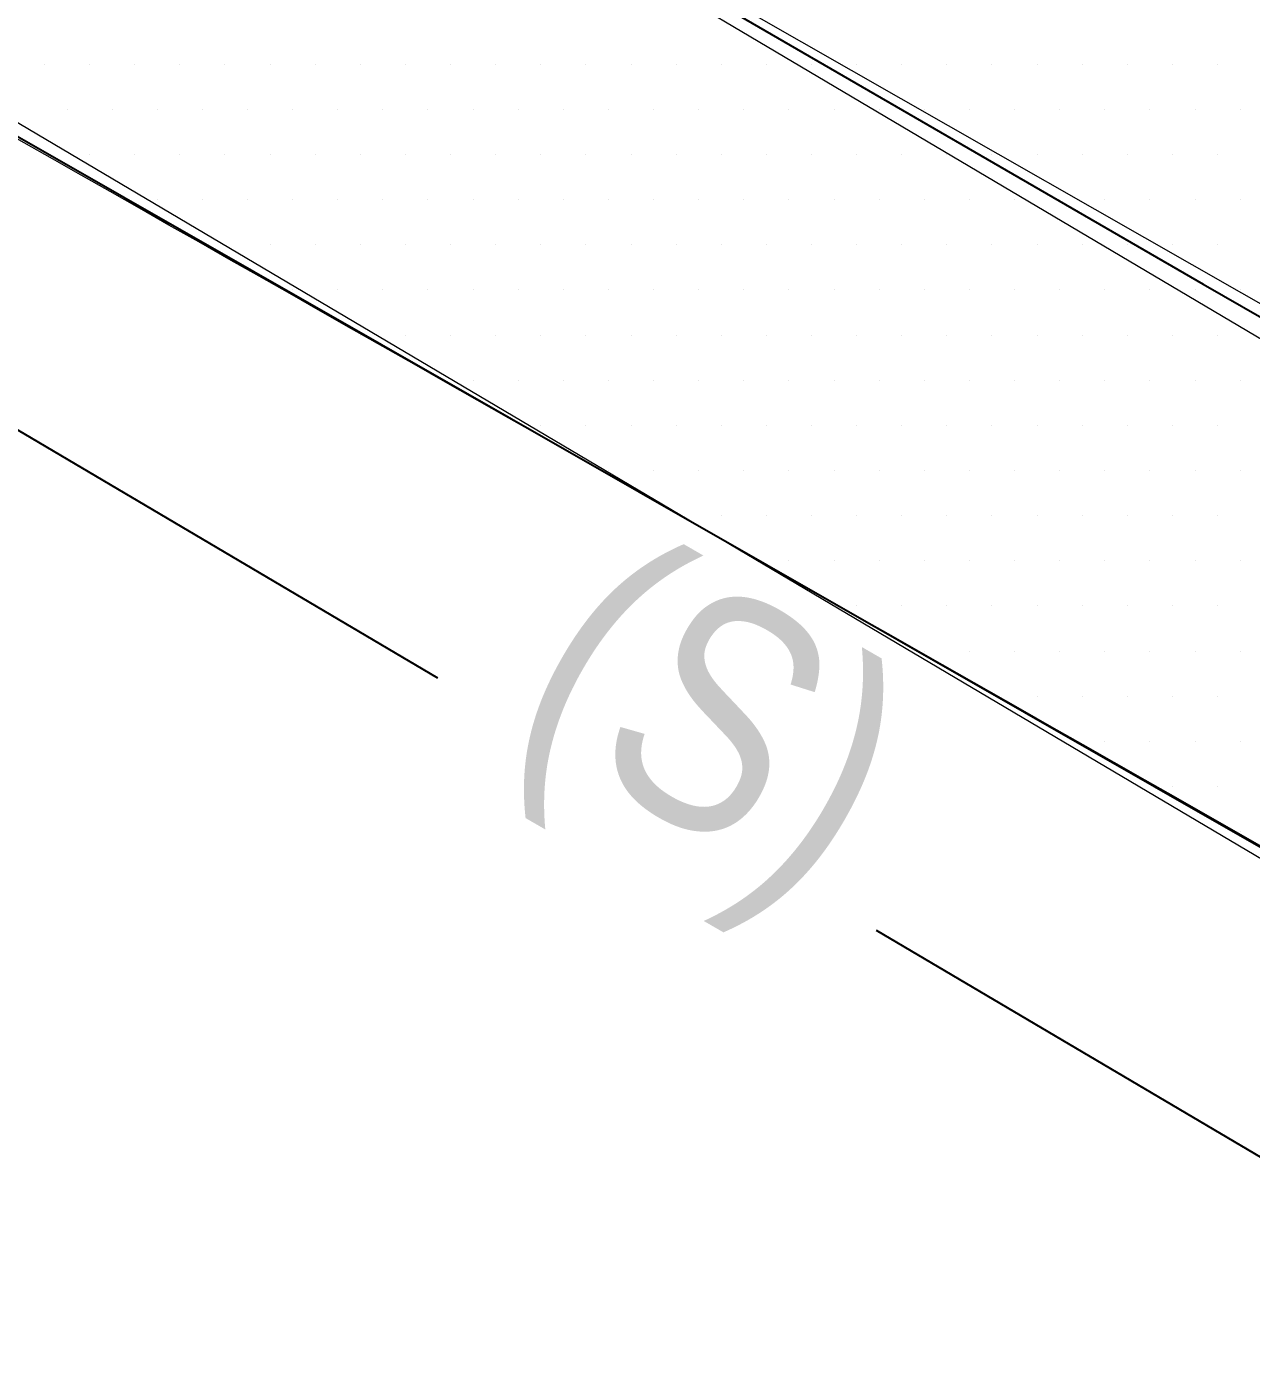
# Model space of a CAD drawing. Header units: inches. Extents: x -24 to 76, y -57 to 19.
# Drawn here: x 12.601 to 13.11, y 9.057 to 9.609 of the extents above; entities that cross this region are included whole.
import ezdxf

# ---------------------------------------------------------------- set-up
doc = ezdxf.new("R2010")
doc.units = ezdxf.units.IN
doc.header["$MEASUREMENT"] = 0
for name, color, linetype, lineweight in [('.ATI-HATCH', 7, 'Continuous', 0), ('G-ANNO-TTLB', 7, 'Continuous', 0), ('TYVEK', 7, 'Continuous', 0)]:
    doc.layers.add(name, color=color, linetype=linetype, lineweight=lineweight)
pattern_1 = [(45, (0, 0), (-7.071, 7.071), [])]

# ---------------------------------------------------------------- blocks, each defined once
blk = doc.blocks.new('Block_497')
at = {"layer": '.ATI-HATCH', "color": 243, "lineweight": 0, "true_color": 0xcc667f}
for p, q in [((12.60835, 9.59381), (12.60835, 9.59381)), ((12.6271, 9.59381), (12.6271, 9.59381)), ((12.64585, 9.59381), (12.64585, 9.59381)), ((12.6646, 9.59381), (12.6646, 9.59381)), ((12.68335, 9.59381), (12.68335, 9.59381)), ((12.7021, 9.59381), (12.7021, 9.59381)), ((12.72085, 9.59381), (12.72085, 9.59381)), ((12.7396, 9.59381), (12.7396, 9.59381)), ((12.75835, 9.59381), (12.75835, 9.59381)), ((12.7771, 9.59381), (12.7771, 9.59381)), ((12.79585, 9.59381), (12.79585, 9.59381)), ((12.8146, 9.59381), (12.8146, 9.59381)), ((12.83335, 9.59381), (12.83335, 9.59381)), ((12.8521, 9.59381), (12.8521, 9.59381)), ((12.87085, 9.59381), (12.87085, 9.59381)), ((12.8896, 9.59381), (12.8896, 9.59381)), ((12.90835, 9.59381), (12.90835, 9.59381)), ((12.9271, 9.59381), (12.9271, 9.59381)), ((12.94585, 9.59381), (12.94585, 9.59381)), ((12.9646, 9.59381), (12.9646, 9.59381)), ((12.98335, 9.59381), (12.98335, 9.59381)), ((13.0021, 9.59381), (13.0021, 9.59381)), ((13.02085, 9.59381), (13.02085, 9.59381)), ((13.0396, 9.59381), (13.0396, 9.59381)), ((13.05835, 9.59381), (13.05835, 9.59381)), ((13.0771, 9.59381), (13.0771, 9.59381)), ((13.09585, 9.59381), (13.09585, 9.59381)), ((12.61772, 9.57506), (12.61772, 9.57506)), ((12.63647, 9.57506), (12.63647, 9.57506)), ((12.65522, 9.57506), (12.65522, 9.57506)), ((12.67397, 9.57506), (12.67397, 9.57506)), ((12.69272, 9.57506), (12.69272, 9.57506)), ((12.71147, 9.57506), (12.71147, 9.57506)), ((12.73022, 9.57506), (12.73022, 9.57506)), ((12.74897, 9.57506), (12.74897, 9.57506)), ((12.76772, 9.57506), (12.76772, 9.57506)), ((12.78647, 9.57506), (12.78647, 9.57506)), ((12.80522, 9.57506), (12.80522, 9.57506)), ((12.82397, 9.57506), (12.82397, 9.57506)), ((12.84272, 9.57506), (12.84272, 9.57506)), ((12.86147, 9.57506), (12.86147, 9.57506)), ((12.88022, 9.57506), (12.88022, 9.57506)), ((12.89897, 9.57506), (12.89897, 9.57506)), ((12.91772, 9.57506), (12.91772, 9.57506)), ((12.93647, 9.57506), (12.93647, 9.57506)), ((12.95522, 9.57506), (12.95522, 9.57506)), ((12.97397, 9.57506), (12.97397, 9.57506)), ((12.99272, 9.57506), (12.99272, 9.57506)), ((13.01147, 9.57506), (13.01147, 9.57506)), ((13.03022, 9.57506), (13.03022, 9.57506)), ((13.04897, 9.57506), (13.04897, 9.57506)), ((13.06772, 9.57506), (13.06772, 9.57506)), ((13.08647, 9.57506), (13.08647, 9.57506)), ((13.10522, 9.57506), (13.10522, 9.57506)), ((12.60835, 9.55631), (12.60835, 9.55631)), ((12.6271, 9.55631), (12.6271, 9.55631)), ((12.64585, 9.55631), (12.64585, 9.55631)), ((12.6646, 9.55631), (12.6646, 9.55631)), ((12.68335, 9.55631), (12.68335, 9.55631)), ((12.7021, 9.55631), (12.7021, 9.55631)), ((12.72085, 9.55631), (12.72085, 9.55631)), ((12.7396, 9.55631), (12.7396, 9.55631)), ((12.75835, 9.55631), (12.75835, 9.55631)), ((12.7771, 9.55631), (12.7771, 9.55631)), ((12.79585, 9.55631), (12.79585, 9.55631)), ((12.8146, 9.55631), (12.8146, 9.55631)), ((12.83335, 9.55631), (12.83335, 9.55631)), ((12.8521, 9.55631), (12.8521, 9.55631)), ((12.87085, 9.55631), (12.87085, 9.55631)), ((12.8896, 9.55631), (12.8896, 9.55631)), ((12.90835, 9.55631), (12.90835, 9.55631)), ((12.9271, 9.55631), (12.9271, 9.55631)), ((12.94585, 9.55631), (12.94585, 9.55631)), ((12.9646, 9.55631), (12.9646, 9.55631)), ((12.98335, 9.55631), (12.98335, 9.55631)), ((13.0021, 9.55631), (13.0021, 9.55631)), ((13.02085, 9.55631), (13.02085, 9.55631)), ((13.0396, 9.55631), (13.0396, 9.55631)), ((13.05835, 9.55631), (13.05835, 9.55631)), ((13.0771, 9.55631), (13.0771, 9.55631)), ((13.09585, 9.55631), (13.09585, 9.55631)), ((12.65522, 9.53756), (12.65522, 9.53756)), ((12.67397, 9.53756), (12.67397, 9.53756)), ((12.69272, 9.53756), (12.69272, 9.53756)), ((12.71147, 9.53756), (12.71147, 9.53756)), ((12.73022, 9.53756), (12.73022, 9.53756)), ((12.74897, 9.53756), (12.74897, 9.53756)), ((12.76772, 9.53756), (12.76772, 9.53756)), ((12.78647, 9.53756), (12.78647, 9.53756)), ((12.80522, 9.53756), (12.80522, 9.53756)), ((12.82397, 9.53756), (12.82397, 9.53756)), ((12.84272, 9.53756), (12.84272, 9.53756)), ((12.86147, 9.53756), (12.86147, 9.53756)), ((12.88022, 9.53756), (12.88022, 9.53756)), ((12.89897, 9.53756), (12.89897, 9.53756)), ((12.91772, 9.53756), (12.91772, 9.53756)), ((12.93647, 9.53756), (12.93647, 9.53756)), ((12.95522, 9.53756), (12.95522, 9.53756)), ((12.97397, 9.53756), (12.97397, 9.53756)), ((12.99272, 9.53756), (12.99272, 9.53756)), ((13.01147, 9.53756), (13.01147, 9.53756)), ((13.03022, 9.53756), (13.03022, 9.53756)), ((13.04897, 9.53756), (13.04897, 9.53756)), ((13.06772, 9.53756), (13.06772, 9.53756)), ((13.08647, 9.53756), (13.08647, 9.53756)), ((13.10522, 9.53756), (13.10522, 9.53756)), ((12.68335, 9.51881), (12.68335, 9.51881)), ((12.7021, 9.51881), (12.7021, 9.51881)), ((12.72085, 9.51881), (12.72085, 9.51881)), ((12.7396, 9.51881), (12.7396, 9.51881)), ((12.75835, 9.51881), (12.75835, 9.51881)), ((12.7771, 9.51881), (12.7771, 9.51881)), ((12.79585, 9.51881), (12.79585, 9.51881)), ((12.8146, 9.51881), (12.8146, 9.51881)), ((12.83335, 9.51881), (12.83335, 9.51881)), ((12.8521, 9.51881), (12.8521, 9.51881)), ((12.87085, 9.51881), (12.87085, 9.51881)), ((12.8896, 9.51881), (12.8896, 9.51881)), ((12.90835, 9.51881), (12.90835, 9.51881)), ((12.9271, 9.51881), (12.9271, 9.51881)), ((12.94585, 9.51881), (12.94585, 9.51881)), ((12.9646, 9.51881), (12.9646, 9.51881)), ((12.98335, 9.51881), (12.98335, 9.51881)), ((13.0021, 9.51881), (13.0021, 9.51881)), ((13.02085, 9.51881), (13.02085, 9.51881)), ((13.0396, 9.51881), (13.0396, 9.51881)), ((13.05835, 9.51881), (13.05835, 9.51881)), ((13.0771, 9.51881), (13.0771, 9.51881)), ((13.09585, 9.51881), (13.09585, 9.51881)), ((12.71147, 9.50006), (12.71147, 9.50006)), ((12.73022, 9.50006), (12.73022, 9.50006)), ((12.74897, 9.50006), (12.74897, 9.50006)), ((12.76772, 9.50006), (12.76772, 9.50006)), ((12.78647, 9.50006), (12.78647, 9.50006)), ((12.80522, 9.50006), (12.80522, 9.50006)), ((12.82397, 9.50006), (12.82397, 9.50006)), ((12.84272, 9.50006), (12.84272, 9.50006)), ((12.86147, 9.50006), (12.86147, 9.50006)), ((12.88022, 9.50006), (12.88022, 9.50006)), ((12.89897, 9.50006), (12.89897, 9.50006)), ((12.91772, 9.50006), (12.91772, 9.50006)), ((12.93647, 9.50006), (12.93647, 9.50006)), ((12.95522, 9.50006), (12.95522, 9.50006)), ((12.97397, 9.50006), (12.97397, 9.50006)), ((12.99272, 9.50006), (12.99272, 9.50006)), ((13.01147, 9.50006), (13.01147, 9.50006)), ((13.03022, 9.50006), (13.03022, 9.50006)), ((13.04897, 9.50006), (13.04897, 9.50006)), ((13.06772, 9.50006), (13.06772, 9.50006)), ((13.08647, 9.50006), (13.08647, 9.50006)), ((13.10522, 9.50006), (13.10522, 9.50006)), ((12.7396, 9.48131), (12.7396, 9.48131)), ((12.75835, 9.48131), (12.75835, 9.48131)), ((12.7771, 9.48131), (12.7771, 9.48131)), ((12.79585, 9.48131), (12.79585, 9.48131)), ((12.8146, 9.48131), (12.8146, 9.48131)), ((12.83335, 9.48131), (12.83335, 9.48131)), ((12.8521, 9.48131), (12.8521, 9.48131)), ((12.87085, 9.48131), (12.87085, 9.48131)), ((12.8896, 9.48131), (12.8896, 9.48131)), ((12.90835, 9.48131), (12.90835, 9.48131)), ((12.9271, 9.48131), (12.9271, 9.48131)), ((12.94585, 9.48131), (12.94585, 9.48131)), ((12.9646, 9.48131), (12.9646, 9.48131)), ((12.98335, 9.48131), (12.98335, 9.48131)), ((13.0021, 9.48131), (13.0021, 9.48131)), ((13.02085, 9.48131), (13.02085, 9.48131)), ((13.0396, 9.48131), (13.0396, 9.48131)), ((13.05835, 9.48131), (13.05835, 9.48131)), ((13.0771, 9.48131), (13.0771, 9.48131)), ((13.09585, 9.48131), (13.09585, 9.48131)), ((12.78647, 9.46256), (12.78647, 9.46256)), ((12.80522, 9.46256), (12.80522, 9.46256)), ((12.82397, 9.46256), (12.82397, 9.46256)), ((12.84272, 9.46256), (12.84272, 9.46256)), ((12.86147, 9.46256), (12.86147, 9.46256)), ((12.88022, 9.46256), (12.88022, 9.46256)), ((12.89897, 9.46256), (12.89897, 9.46256)), ((12.91772, 9.46256), (12.91772, 9.46256)), ((12.93647, 9.46256), (12.93647, 9.46256)), ((12.95522, 9.46256), (12.95522, 9.46256)), ((12.97397, 9.46256), (12.97397, 9.46256)), ((12.99272, 9.46256), (12.99272, 9.46256)), ((13.01147, 9.46256), (13.01147, 9.46256)), ((13.03022, 9.46256), (13.03022, 9.46256)), ((13.04897, 9.46256), (13.04897, 9.46256)), ((13.06772, 9.46256), (13.06772, 9.46256)), ((13.08647, 9.46256), (13.08647, 9.46256)), ((13.10522, 9.46256), (13.10522, 9.46256)), ((12.8146, 9.44381), (12.8146, 9.44381)), ((12.83335, 9.44381), (12.83335, 9.44381)), ((12.8521, 9.44381), (12.8521, 9.44381)), ((12.87085, 9.44381), (12.87085, 9.44381)), ((12.8896, 9.44381), (12.8896, 9.44381)), ((12.90835, 9.44381), (12.90835, 9.44381)), ((12.9271, 9.44381), (12.9271, 9.44381)), ((12.94585, 9.44381), (12.94585, 9.44381)), ((12.9646, 9.44381), (12.9646, 9.44381)), ((12.98335, 9.44381), (12.98335, 9.44381)), ((13.0021, 9.44381), (13.0021, 9.44381)), ((13.02085, 9.44381), (13.02085, 9.44381)), ((13.0396, 9.44381), (13.0396, 9.44381)), ((13.05835, 9.44381), (13.05835, 9.44381)), ((13.0771, 9.44381), (13.0771, 9.44381)), ((13.09585, 9.44381), (13.09585, 9.44381)), ((12.84272, 9.42506), (12.84272, 9.42506)), ((12.86147, 9.42506), (12.86147, 9.42506)), ((12.88022, 9.42506), (12.88022, 9.42506)), ((12.89897, 9.42506), (12.89897, 9.42506)), ((12.91772, 9.42506), (12.91772, 9.42506)), ((12.93647, 9.42506), (12.93647, 9.42506)), ((12.95522, 9.42506), (12.95522, 9.42506)), ((12.97397, 9.42506), (12.97397, 9.42506)), ((12.99272, 9.42506), (12.99272, 9.42506)), ((13.01147, 9.42506), (13.01147, 9.42506)), ((13.03022, 9.42506), (13.03022, 9.42506)), ((13.04897, 9.42506), (13.04897, 9.42506)), ((13.06772, 9.42506), (13.06772, 9.42506)), ((13.08647, 9.42506), (13.08647, 9.42506)), ((13.10522, 9.42506), (13.10522, 9.42506)), ((12.8896, 9.40631), (12.8896, 9.40631)), ((12.90835, 9.40631), (12.90835, 9.40631)), ((12.9271, 9.40631), (12.9271, 9.40631)), ((12.94585, 9.40631), (12.94585, 9.40631)), ((12.9646, 9.40631), (12.9646, 9.40631)), ((12.98335, 9.40631), (12.98335, 9.40631)), ((13.0021, 9.40631), (13.0021, 9.40631)), ((13.02085, 9.40631), (13.02085, 9.40631)), ((13.0396, 9.40631), (13.0396, 9.40631)), ((13.05835, 9.40631), (13.05835, 9.40631)), ((13.0771, 9.40631), (13.0771, 9.40631)), ((13.09585, 9.40631), (13.09585, 9.40631)), ((12.91772, 9.38756), (12.91772, 9.38756)), ((12.93647, 9.38756), (12.93647, 9.38756)), ((12.95522, 9.38756), (12.95522, 9.38756)), ((12.97397, 9.38756), (12.97397, 9.38756)), ((12.99272, 9.38756), (12.99272, 9.38756)), ((13.01147, 9.38756), (13.01147, 9.38756)), ((13.03022, 9.38756), (13.03022, 9.38756)), ((13.04897, 9.38756), (13.04897, 9.38756)), ((13.06772, 9.38756), (13.06772, 9.38756)), ((13.08647, 9.38756), (13.08647, 9.38756)), ((13.10522, 9.38756), (13.10522, 9.38756)), ((12.94585, 9.36881), (12.94585, 9.36881)), ((12.9646, 9.36881), (12.9646, 9.36881)), ((12.98335, 9.36881), (12.98335, 9.36881)), ((13.0021, 9.36881), (13.0021, 9.36881)), ((13.02085, 9.36881), (13.02085, 9.36881)), ((13.0396, 9.36881), (13.0396, 9.36881)), ((13.05835, 9.36881), (13.05835, 9.36881)), ((13.0771, 9.36881), (13.0771, 9.36881)), ((13.09585, 9.36881), (13.09585, 9.36881)), ((12.97397, 9.35006), (12.97397, 9.35006)), ((12.99272, 9.35006), (12.99272, 9.35006)), ((13.01147, 9.35006), (13.01147, 9.35006)), ((13.03022, 9.35006), (13.03022, 9.35006)), ((13.04897, 9.35006), (13.04897, 9.35006)), ((13.06772, 9.35006), (13.06772, 9.35006)), ((13.08647, 9.35006), (13.08647, 9.35006)), ((13.10522, 9.35006), (13.10522, 9.35006)), ((13.02085, 9.33131), (13.02085, 9.33131)), ((13.0396, 9.33131), (13.0396, 9.33131)), ((13.05835, 9.33131), (13.05835, 9.33131)), ((13.0771, 9.33131), (13.0771, 9.33131)), ((13.09585, 9.33131), (13.09585, 9.33131)), ((13.04897, 9.31256), (13.04897, 9.31256)), ((13.06772, 9.31256), (13.06772, 9.31256)), ((13.08647, 9.31256), (13.08647, 9.31256)), ((13.10522, 9.31256), (13.10522, 9.31256)), ((13.0771, 9.29381), (13.0771, 9.29381)), ((13.09585, 9.29381), (13.09585, 9.29381)), ((13.10522, 9.27506), (13.10522, 9.27506))]:
    blk.add_line(p, q, dxfattribs=at)
at = {"layer": '.ATI-HATCH'}
blk.add_open_spline([(13.46809, 9.61075), (13.46809, 9.61075), (13.38904, 9.65665), (13.38904, 9.65665), (13.38904, 9.65665), (12.60614, 10.10802), (12.60614, 10.10802), (12.60614, 10.10802), (12.32327, 9.94829), (12.32327, 9.94829), (12.32327, 9.94829), (12.32145, 9.94726), (12.32145, 9.94726), (12.32145, 9.94726), (12.31818, 9.71916), (12.31818, 9.71916), (12.32857, 9.71727), (13.46294, 9.07001), (13.46364, 9.06966), (13.46364, 9.06966), (13.46765, 9.30848), (13.46765, 9.30848), (13.46765, 9.30848), (13.46765, 9.30846), (13.46765, 9.30846), (13.46765, 9.30846), (13.46809, 9.61075), (13.46809, 9.61075)], degree=3, knots=[0, 0, 0, 0, 1, 1, 1, 2, 2, 2, 3, 3, 3, 4, 4, 4, 5, 5, 5, 6, 6, 6, 7, 7, 7, 8, 8, 8, 9, 9, 9, 9], dxfattribs=at)

msp = doc.modelspace()

# ---------------------------------------------------------------- hatches: boundary and pattern name
at = {"layer": 'G-ANNO-TTLB', "true_color": 0xff00ff, "transparency": 33554687}
h = msp.add_hatch(color=6, dxfattribs=at)
edge = h.paths.add_edge_path()
edge.add_spline(control_points=[(19.91565, -15.06516), (19.91565, -15.06516), (-20.7721, -15.06516), (-20.7721, -15.06516), (-20.7721, -15.06516), (-20.7721, 19.05984), (-20.7721, 19.05984), (-20.7721, 19.05984), (19.91565, 19.05984), (19.91565, 19.05984), (19.91565, 19.05984), (19.91565, -15.06516), (19.91565, -15.06516)], knot_values=[0, 0, 0, 0, 1, 1, 1, 2, 2, 2, 3, 3, 3, 4, 4, 4, 4], degree=3, periodic=0)
edge = h.paths.add_edge_path()
edge.add_spline(control_points=[(-20.6471, 18.93484), (-20.6471, 18.93484), (-20.6471, -14.94016), (-20.6471, -14.94016), (-20.6471, -14.94016), (19.79065, -14.94016), (19.79065, -14.94016), (19.79065, -14.94016), (19.79065, 18.93484), (19.79065, 18.93484), (19.79065, 18.93484), (-20.6471, 18.93484), (-20.6471, 18.93484)], knot_values=[0, 0, 0, 0, 1, 1, 1, 2, 2, 2, 3, 3, 3, 4, 4, 4, 4], degree=3, periodic=0)
edge.add_line((-20.6471, 18.93484), (-20.6471, 18.93484))
at = {"layer": 'TYVEK', "true_color": 0x000000, "transparency": 33554687}
h = msp.add_hatch(dxfattribs=at)
h.set_pattern_fill('_U', color=18, scale=10, angle=45, style=2, pattern_type=0)
h.set_pattern_definition(pattern_1)
h.paths.add_polyline_path([(13.45101, 9.30198), (12.31449, 9.95028), (12.60286, 10.11252), (13.45404, 9.62623)])
h = msp.add_hatch(dxfattribs=at)
h.set_pattern_fill('_U', color=18, scale=10, angle=45, style=2, pattern_type=0)
h.set_pattern_definition(pattern_1)
h.paths.add_polyline_path([(13.46174, 9.05776), (12.31751, 9.73508), (12.3173, 9.95135), (13.46154, 9.27403)])

# ---------------------------------------------------------------- linework, layer by layer
at = {"layer": 'G-ANNO-TTLB'}
for points in [[(19.91565, -15.06516), (19.91565, -15.06516), (-20.7721, -15.06516), (-20.7721, -15.06516), (-20.7721, -15.06516), (-20.7721, 19.05984), (-20.7721, 19.05984), (-20.7721, 19.05984), (19.91565, 19.05984), (19.91565, 19.05984), (19.91565, 19.05984), (19.91565, -15.06516), (19.91565, -15.06516)], [(-20.6471, 18.93484), (-20.6471, 18.93484), (-20.6471, -14.94016), (-20.6471, -14.94016), (-20.6471, -14.94016), (19.79065, -14.94016), (19.79065, -14.94016), (19.79065, -14.94016), (19.79065, 18.93484), (19.79065, 18.93484), (19.79065, 18.93484), (-20.6471, 18.93484), (-20.6471, 18.93484)]]:
    msp.add_open_spline(points, degree=3, knots=[0, 0, 0, 0, 1, 1, 1, 2, 2, 2, 3, 3, 3, 4, 4, 4, 4], dxfattribs=at)
at = {"layer": 'TYVEK', "color": 4, "lineweight": 25, "true_color": 0x00ffff}
for p, q in [((12.32991, 9.94217), (13.08987, 9.50254)), ((12.31449, 9.72552), (13.46414, 9.06815)), ((13.08987, 9.50254), (13.44092, 9.29946))]:
    msp.add_line(p, q, dxfattribs=at)
at = {"layer": 'TYVEK', "color": 1, "lineweight": 25, "true_color": 0xff0000}
for p, q in [((12.31569, 9.60792), (12.77174, 9.33898)), ((12.95394, 9.23403), (13.46307, 8.93379))]:
    msp.add_line(p, q, dxfattribs=at)
at = {"layer": 'TYVEK'}
for points in [[(13.45101, 9.30198), (12.31449, 9.95028), (12.60286, 10.11252), (13.45404, 9.62623)], [(13.46174, 9.05776), (12.31751, 9.73508), (12.3173, 9.95135), (13.46154, 9.27403)]]:
    msp.add_lwpolyline(points, close=True, dxfattribs=at)

# ---------------------------------------------------------------- block references
at = {"layer": '.ATI-HATCH'}
msp.add_blockref('Block_497', (0, 0), dxfattribs=at)

# ---------------------------------------------------------------- texts
at = {"layer": 'TYVEK', "insert": (12.78478, 9.29421), "char_height": 0.2, "attachment_point": 7, "rotation": 330.0001}
msp.add_mtext('\\C1;\\c255;\\FArial Narrow|b0|i0|c1;\\H0.097055;\\W1.007294;(S)', dxfattribs=at)

doc.saveas('drawing.dxf')
